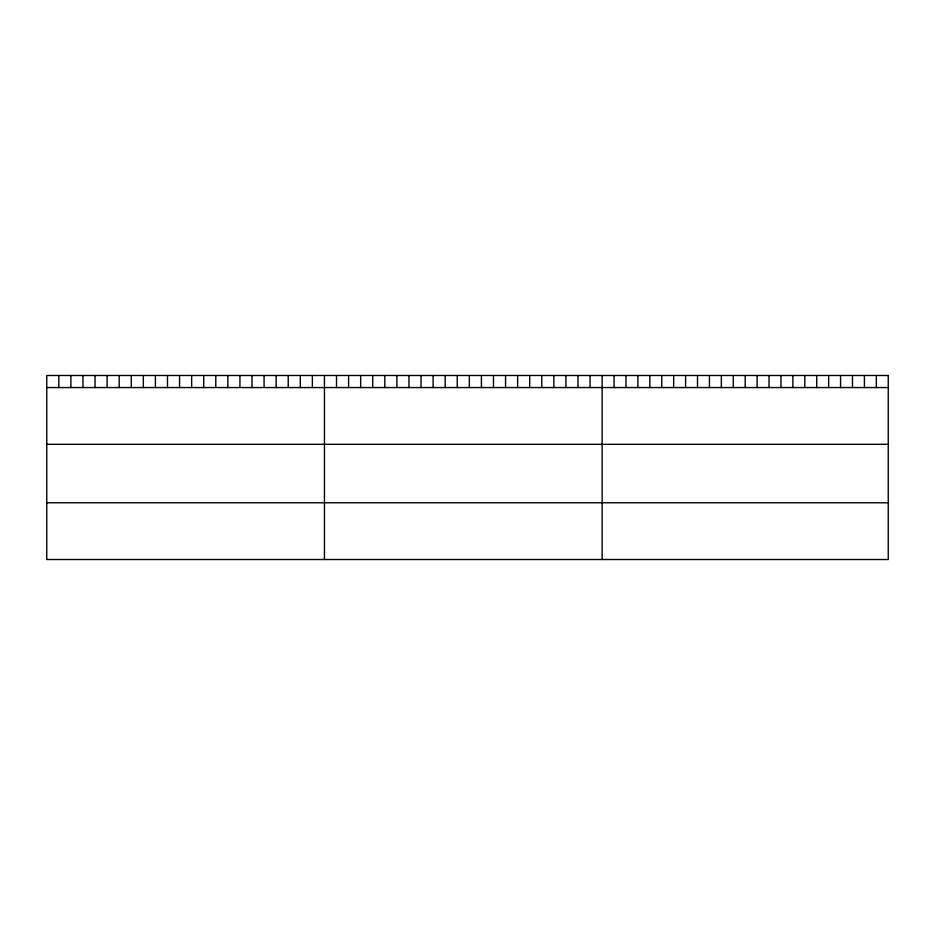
<?xml version="1.0" encoding="UTF-8"?>
<svg xmlns="http://www.w3.org/2000/svg" width="935" height="935" viewBox="0 0 935 935"><rect width="100%" height="100%" fill="white"/><g stroke="black" fill="none" stroke-linecap="round" stroke-linejoin="round"><path stroke-width="1.4" d="M46.75 387.558L888.25 387.558M46.75 444.312L888.25 444.312M46.75 502.773L888.25 502.773M876.329 375.484L876.329 387.558M864.408 375.484L864.408 387.558M852.486 375.484L852.486 387.558M840.565 375.484L840.565 387.558M828.644 375.484L828.644 387.558M816.722 375.484L816.722 387.558M804.801 375.484L804.801 387.558M792.88 375.484L792.88 387.558M780.959 375.484L780.959 387.558M769.038 375.484L769.038 387.558M757.116 375.484L757.116 387.558M745.195 375.484L745.195 387.558M733.274 375.484L733.274 387.558M721.353 375.484L721.353 387.558M709.431 375.484L709.431 387.558M697.51 375.484L697.51 387.558M685.589 375.484L685.589 387.558M673.667 375.484L673.667 387.558M661.746 375.484L661.746 387.558M649.825 375.484L649.825 387.558M637.904 375.484L637.904 387.558M625.982 375.484L625.982 387.558M614.061 375.484L614.061 387.558M602.14 375.484L602.14 559.516M590.067 375.484L590.067 387.558M577.994 375.484L577.994 387.558M565.92 375.484L565.92 387.558M553.847 375.484L553.847 387.558M541.774 375.484L541.774 387.558M529.701 375.484L529.701 387.558M517.628 375.484L517.628 387.558M505.554 375.484L505.554 387.558M493.481 375.484L493.481 387.558M481.408 375.484L481.408 387.558M469.335 375.484L469.335 387.558M457.25 375.484L457.25 387.558M445.177 375.484L445.177 387.558M433.104 375.484L433.104 387.558M421.031 375.484L421.031 387.558M408.957 375.484L408.957 387.558M396.884 375.484L396.884 387.558M384.811 375.484L384.811 387.558M372.738 375.484L372.738 387.558M360.665 375.484L360.665 387.558M348.591 375.484L348.591 387.558M336.518 375.484L336.518 387.558M324.445 375.484L324.445 559.516M312.372 375.484L312.372 387.558M300.299 375.484L300.299 387.558M288.225 375.484L288.225 387.558M276.152 375.484L276.152 387.558M264.079 375.484L264.079 387.558M252.006 375.484L252.006 387.558M239.933 375.484L239.933 387.558M227.859 375.484L227.859 387.558M215.786 375.484L215.786 387.558M203.713 375.484L203.713 387.558M191.64 375.484L191.64 387.558M179.555 375.484L179.555 387.558M167.482 375.484L167.482 387.558M155.409 375.484L155.409 387.558M143.335 375.484L143.335 387.558M131.262 375.484L131.262 387.558M119.189 375.484L119.189 387.558M107.116 375.484L107.116 387.558M95.043 375.484L95.043 387.558M82.97 375.484L82.97 387.558M70.896 375.484L70.896 387.558M58.823 375.484L58.823 387.558M888.25 375.484L46.75 375.484L46.75 559.516L888.25 559.516L888.25 375.484"/></g></svg>
